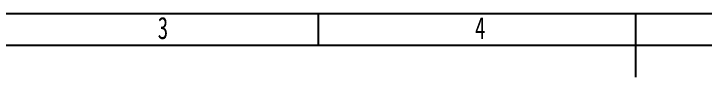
# Model space of a CAD drawing. Header units: millimetres. Extents: x -2889 to 8174, y 2447 to 8478.
# Drawn here: x 1605.9 to 1714.7, y 3619.2 to 3629.2 of the extents above; entities that cross this region are included whole.
import ezdxf

# ---------------------------------------------------------------- set-up
doc = ezdxf.new("R2010")
doc.units = ezdxf.units.MM
for name, color, linetype in [('10', 7, 'Continuous'), ('5', 7, 'Continuous'), ('9', 7, 'Continuous')]:
    doc.layers.add(name, color=color, linetype=linetype)
doc.styles.add('SLDTEXTSTYLE4', font='TXT', dxfattribs={"width": 0.7})

msp = doc.modelspace()

# ---------------------------------------------------------------- linework, layer by layer
at = {"layer": '5'}
msp.add_line((1653.856, 3629.158), (1653.856, 3624.158), dxfattribs=at)
at = {"layer": '5', "lineweight": 25}
msp.add_line((1703.856, 3629.158), (1703.856, 3619.158), dxfattribs=at)
at = {"layer": '5', "color": 7, "lineweight": 25}
msp.add_line((1898.856, 3624.158), (1508.856, 3624.158), dxfattribs=at)
at = {"layer": '9', "color": 7}
msp.add_line((1903.856, 3629.158), (1483.856, 3629.158), dxfattribs=at)

# ---------------------------------------------------------------- texts
at = {"layer": '10', "char_height": 3.5, "attachment_point": 2, "style": 'SLDTEXTSTYLE4'}
for s, insert in [('3', (1629.401, 3628.673)), ('4', (1679.401, 3628.673))]:
    msp.add_mtext(s, dxfattribs=dict(at, insert=insert))

doc.saveas('drawing.dxf')
